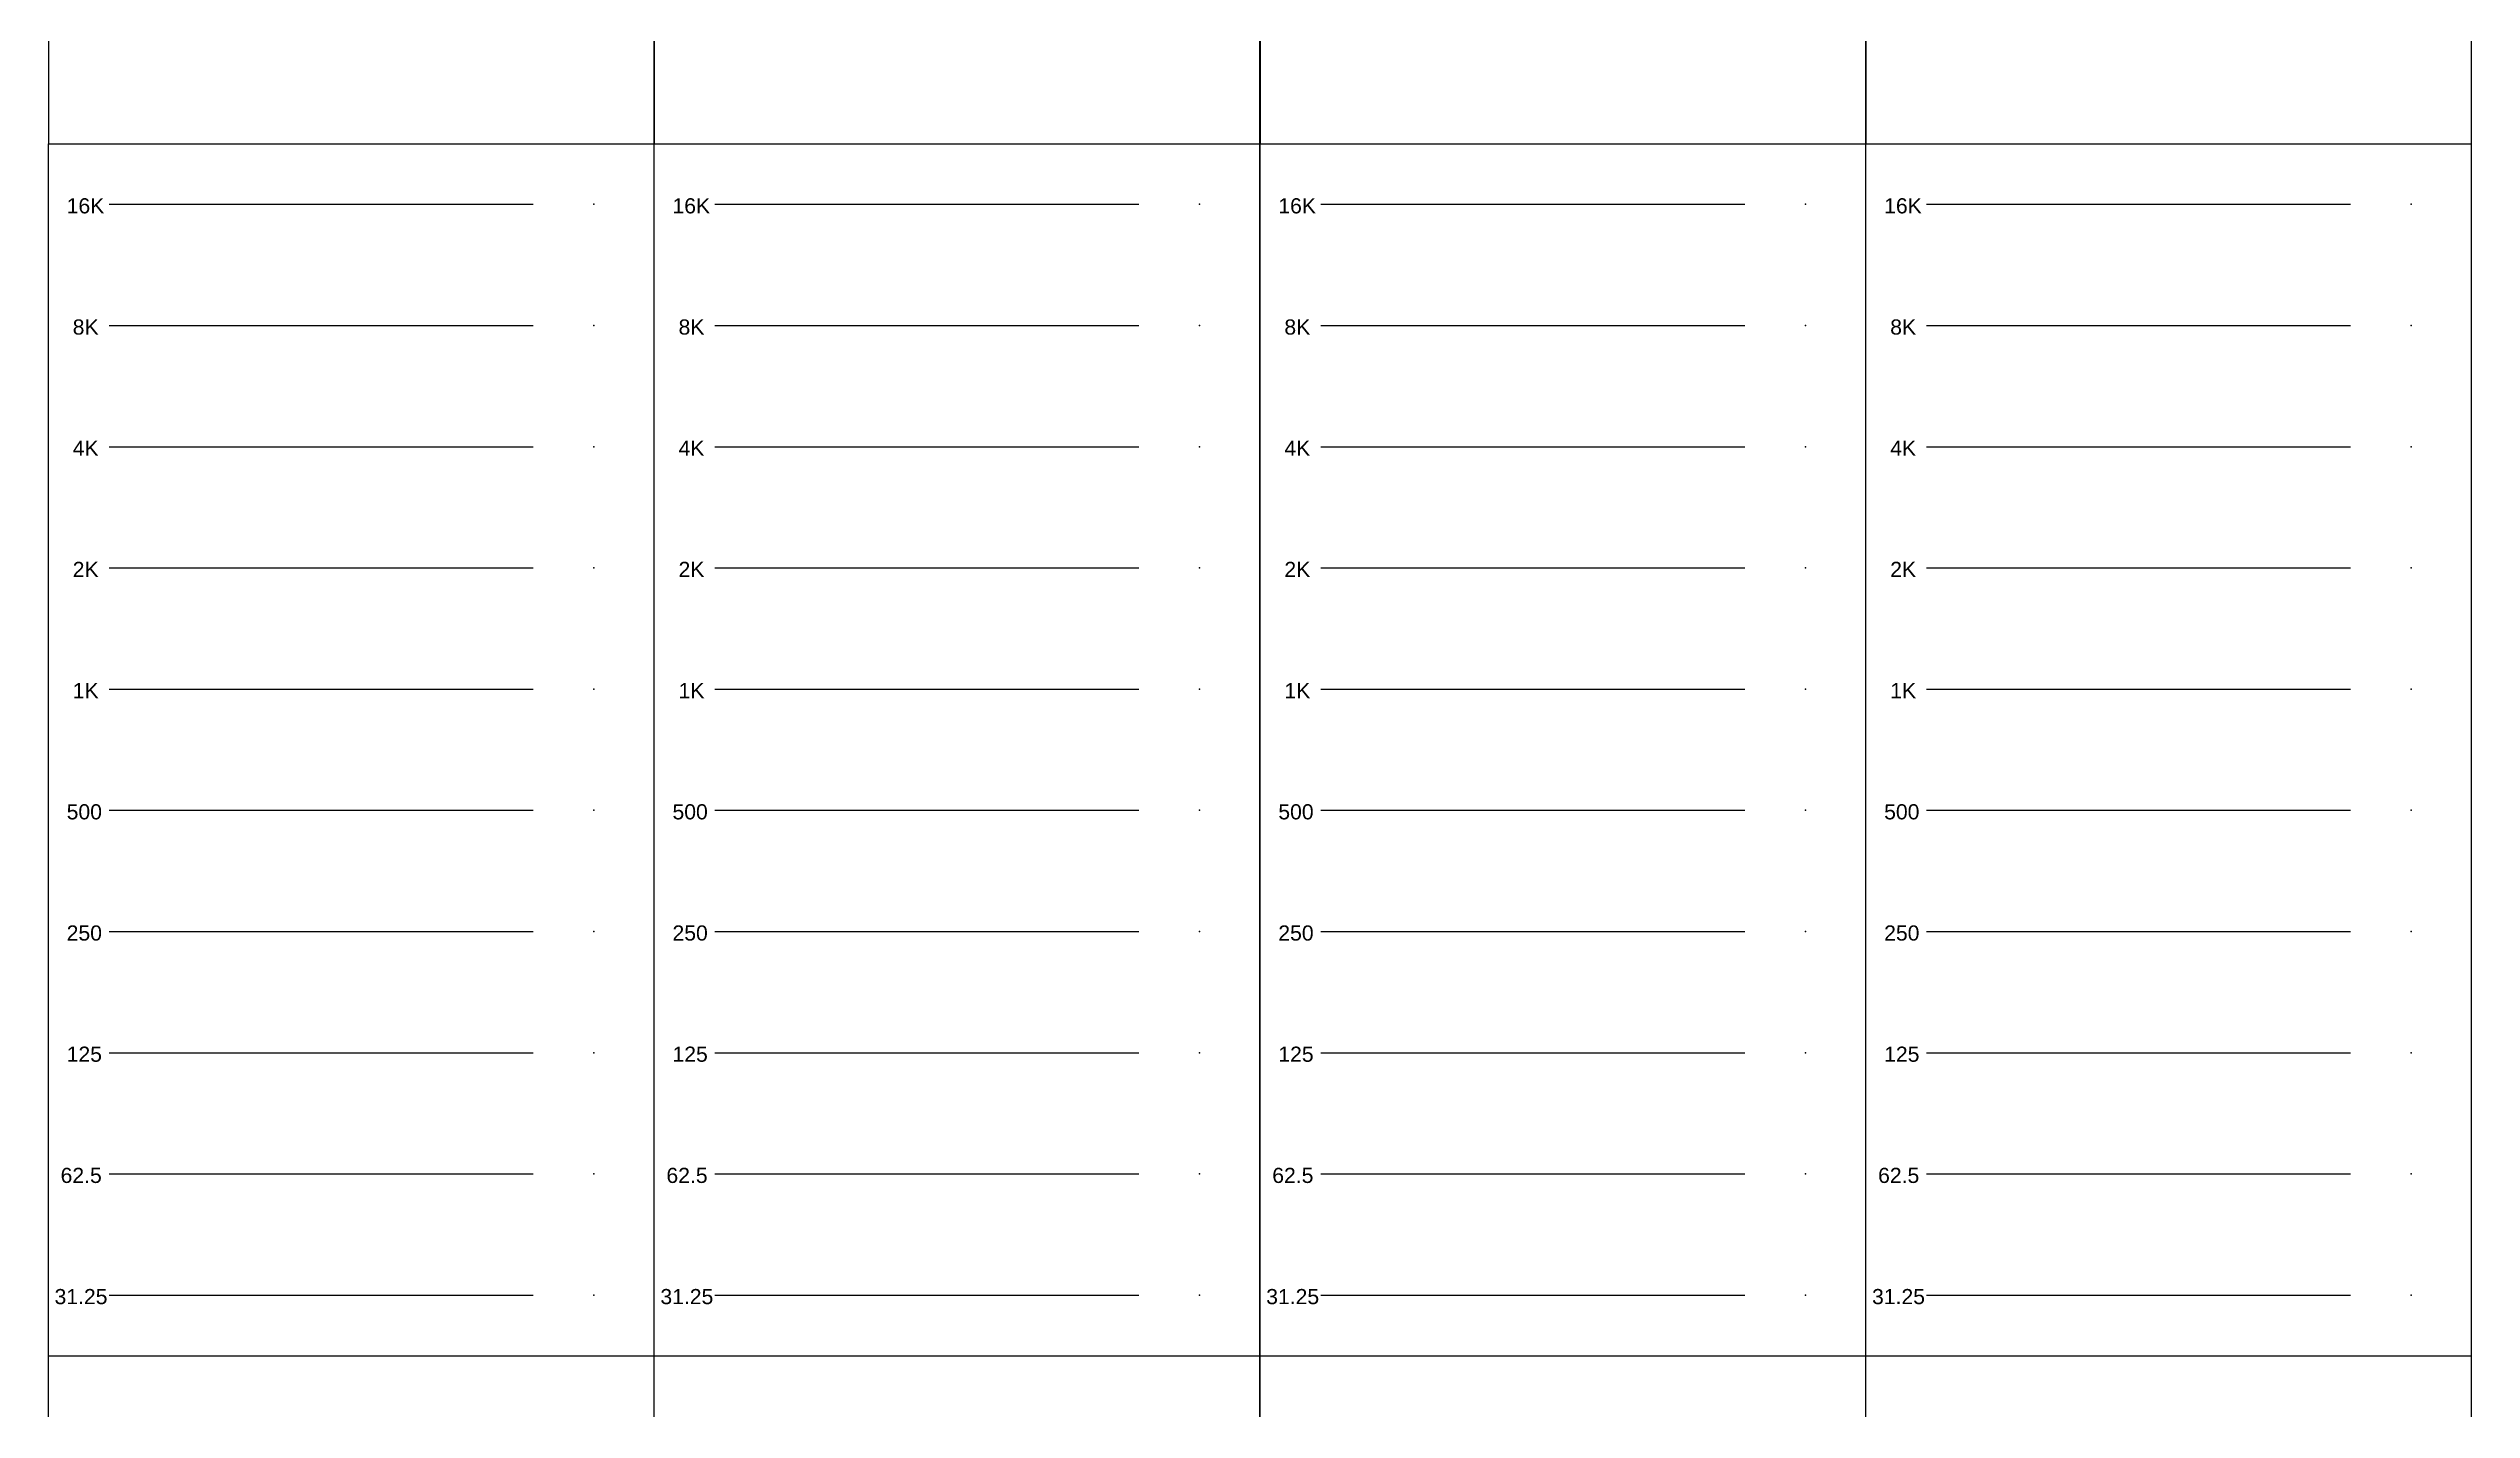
# Model space of a CAD drawing. Header units: inches. Extents: x 0 to 1600, y -1400 to 2600.
# Drawn here: x 400.3 to 800.2, y -9.9 to 214.7 of the extents above; entities that cross this region are included whole.
import ezdxf

# ---------------------------------------------------------------- set-up
doc = ezdxf.new("R2010")
doc.units = ezdxf.units.IN
doc.header["$MEASUREMENT"] = 0
doc.layers.get('0').update_dxf_attribs({"lineweight": 25, "true_color": 0xffffff})
doc.styles.add('textstyle549', font='')
doc.styles.add('textstyle552', font='')
doc.styles.add('textstyle554', font='')
doc.styles.add('textstyle555', font='')
doc.styles.add('textstyle565', font='')
doc.styles.add('textstyle568', font='')
doc.styles.add('textstyle570', font='')
doc.styles.add('textstyle571', font='')
doc.styles.add('textstyle581', font='')
doc.styles.add('textstyle584', font='')
doc.styles.add('textstyle586', font='')
doc.styles.add('textstyle587', font='')
doc.styles.add('textstyle597', font='')
doc.styles.add('textstyle600', font='')
doc.styles.add('textstyle602', font='')
doc.styles.add('textstyle603', font='')
doc.styles.add('textstyle613', font='')
doc.styles.add('textstyle616', font='')
doc.styles.add('textstyle618', font='')
doc.styles.add('textstyle619', font='')
doc.styles.add('textstyle628', font='')
doc.styles.add('textstyle631', font='')
doc.styles.add('textstyle633', font='')
doc.styles.add('textstyle634', font='')
doc.styles.add('textstyle645', font='')
doc.styles.add('textstyle648', font='')
doc.styles.add('textstyle650', font='')
doc.styles.add('textstyle651', font='')
doc.styles.add('textstyle661', font='')
doc.styles.add('textstyle664', font='')
doc.styles.add('textstyle666', font='')
doc.styles.add('textstyle667', font='')
doc.styles.add('textstyle677', font='')
doc.styles.add('textstyle680', font='')
doc.styles.add('textstyle682', font='')
doc.styles.add('textstyle683', font='')
doc.styles.add('textstyle693', font='')
doc.styles.add('textstyle696', font='')
doc.styles.add('textstyle698', font='')
doc.styles.add('textstyle699', font='')
doc.styles.get('textstyle549').set_extended_font_data('Liberation Sans')
doc.styles.get('textstyle552').set_extended_font_data('Liberation Sans')
doc.styles.get('textstyle554').set_extended_font_data('Liberation Sans')
doc.styles.get('textstyle555').set_extended_font_data('Liberation Sans')
doc.styles.get('textstyle565').set_extended_font_data('Liberation Sans')
doc.styles.get('textstyle568').set_extended_font_data('Liberation Sans')
doc.styles.get('textstyle570').set_extended_font_data('Liberation Sans')
doc.styles.get('textstyle571').set_extended_font_data('Liberation Sans')
doc.styles.get('textstyle581').set_extended_font_data('Liberation Sans')
doc.styles.get('textstyle584').set_extended_font_data('Liberation Sans')
doc.styles.get('textstyle586').set_extended_font_data('Liberation Sans')
doc.styles.get('textstyle587').set_extended_font_data('Liberation Sans')
doc.styles.get('textstyle597').set_extended_font_data('Liberation Sans')
doc.styles.get('textstyle600').set_extended_font_data('Liberation Sans')
doc.styles.get('textstyle602').set_extended_font_data('Liberation Sans')
doc.styles.get('textstyle603').set_extended_font_data('Liberation Sans')
doc.styles.get('textstyle613').set_extended_font_data('Liberation Sans')
doc.styles.get('textstyle616').set_extended_font_data('Liberation Sans')
doc.styles.get('textstyle618').set_extended_font_data('Liberation Sans')
doc.styles.get('textstyle619').set_extended_font_data('Liberation Sans')
doc.styles.get('textstyle628').set_extended_font_data('Liberation Sans')
doc.styles.get('textstyle631').set_extended_font_data('Liberation Sans')
doc.styles.get('textstyle633').set_extended_font_data('Liberation Sans')
doc.styles.get('textstyle634').set_extended_font_data('Liberation Sans')
doc.styles.get('textstyle645').set_extended_font_data('Liberation Sans')
doc.styles.get('textstyle648').set_extended_font_data('Liberation Sans')
doc.styles.get('textstyle650').set_extended_font_data('Liberation Sans')
doc.styles.get('textstyle651').set_extended_font_data('Liberation Sans')
doc.styles.get('textstyle661').set_extended_font_data('Liberation Sans')
doc.styles.get('textstyle664').set_extended_font_data('Liberation Sans')
doc.styles.get('textstyle666').set_extended_font_data('Liberation Sans')
doc.styles.get('textstyle667').set_extended_font_data('Liberation Sans')
doc.styles.get('textstyle677').set_extended_font_data('Liberation Sans')
doc.styles.get('textstyle680').set_extended_font_data('Liberation Sans')
doc.styles.get('textstyle682').set_extended_font_data('Liberation Sans')
doc.styles.get('textstyle683').set_extended_font_data('Liberation Sans')
doc.styles.get('textstyle693').set_extended_font_data('Liberation Sans')
doc.styles.get('textstyle696').set_extended_font_data('Liberation Sans')
doc.styles.get('textstyle698').set_extended_font_data('Liberation Sans')
doc.styles.get('textstyle699').set_extended_font_data('Liberation Sans')

msp = doc.modelspace()

# ---------------------------------------------------------------- linework, layer by layer
for p, q in [((500.22, -1400), (500.22, 1200)), ((600.22, -1400), (600.22, 1200)), ((700.22, -1400), (700.22, 1200)), ((800.22, -1400), (800.22, 1200)), ((400.26, 378.97), (400.26, 198.97)), ((500.26, 378.97), (500.26, 198.97)), ((600.26, 378.97), (600.26, 198.97)), ((700.26, 378.97), (700.26, 198.97)), ((400.26, -1.03), (400.26, 198.97)), ((400.26, 198.97), (450.26, 198.97)), ((450.26, 198.97), (500.22, 198.97)), ((500.26, -1.03), (500.26, 198.97)), ((500.26, 198.97), (550.26, 198.97)), ((550.26, 198.97), (600.22, 198.97)), ((600.26, -1.03), (600.26, 198.97)), ((600.26, 198.97), (650.26, 198.97)), ((650.26, 198.97), (700.22, 198.97)), ((700.26, -1.03), (700.26, 198.97)), ((700.26, 198.97), (750.26, 198.97)), ((750.26, 198.97), (800.22, 198.97)), ((410.26, 188.97), (440.26, 188.97)), ((440.26, 188.97), (480.26, 188.97)), ((510.26, 188.97), (540.26, 188.97)), ((540.26, 188.97), (580.26, 188.97)), ((610.26, 188.97), (640.26, 188.97)), ((640.26, 188.97), (680.26, 188.97)), ((710.26, 188.97), (740.26, 188.97)), ((740.26, 188.97), (780.26, 188.97)), ((410.26, 168.97), (440.26, 168.97)), ((440.26, 168.97), (480.26, 168.97)), ((510.26, 168.97), (540.26, 168.97)), ((540.26, 168.97), (580.26, 168.97)), ((610.26, 168.97), (640.26, 168.97)), ((640.26, 168.97), (680.26, 168.97)), ((710.26, 168.97), (740.26, 168.97)), ((740.26, 168.97), (780.26, 168.97)), ((410.26, 148.97), (440.26, 148.97)), ((440.26, 148.97), (480.26, 148.97)), ((510.26, 148.97), (540.26, 148.97)), ((540.26, 148.97), (580.26, 148.97)), ((610.26, 148.97), (640.26, 148.97)), ((640.26, 148.97), (680.26, 148.97)), ((710.26, 148.97), (740.26, 148.97)), ((740.26, 148.97), (780.26, 148.97)), ((410.26, 128.97), (440.26, 128.97)), ((440.26, 128.97), (480.26, 128.97)), ((510.26, 128.97), (540.26, 128.97)), ((540.26, 128.97), (580.26, 128.97)), ((610.26, 128.97), (640.26, 128.97)), ((640.26, 128.97), (680.26, 128.97)), ((710.26, 128.97), (740.26, 128.97)), ((740.26, 128.97), (780.26, 128.97)), ((410.26, 108.97), (440.26, 108.97)), ((440.26, 108.97), (480.26, 108.97)), ((510.26, 108.97), (540.26, 108.97)), ((540.26, 108.97), (580.26, 108.97)), ((610.26, 108.97), (640.26, 108.97)), ((640.26, 108.97), (680.26, 108.97)), ((710.26, 108.97), (740.26, 108.97)), ((740.26, 108.97), (780.26, 108.97)), ((410.26, 88.97), (440.26, 88.97)), ((440.26, 88.97), (480.26, 88.97)), ((510.26, 88.97), (540.26, 88.97)), ((540.26, 88.97), (580.26, 88.97)), ((610.26, 88.97), (640.26, 88.97)), ((640.26, 88.97), (680.26, 88.97)), ((710.26, 88.97), (740.26, 88.97)), ((740.26, 88.97), (780.26, 88.97)), ((410.26, 68.97), (440.26, 68.97)), ((440.26, 68.97), (480.26, 68.97)), ((510.26, 68.97), (540.26, 68.97)), ((540.26, 68.97), (580.26, 68.97)), ((610.26, 68.97), (640.26, 68.97)), ((640.26, 68.97), (680.26, 68.97)), ((710.26, 68.97), (740.26, 68.97)), ((740.26, 68.97), (780.26, 68.97)), ((410.26, 48.97), (440.26, 48.97)), ((440.26, 48.97), (480.26, 48.97)), ((510.26, 48.97), (540.26, 48.97)), ((540.26, 48.97), (580.26, 48.97)), ((610.26, 48.97), (640.26, 48.97)), ((640.26, 48.97), (680.26, 48.97)), ((710.26, 48.97), (740.26, 48.97)), ((740.26, 48.97), (780.26, 48.97)), ((410.26, 28.97), (440.26, 28.97)), ((440.26, 28.97), (480.26, 28.97)), ((510.26, 28.97), (540.26, 28.97)), ((540.26, 28.97), (580.26, 28.97)), ((610.26, 28.97), (640.26, 28.97)), ((640.26, 28.97), (680.26, 28.97)), ((710.26, 28.97), (740.26, 28.97)), ((740.26, 28.97), (780.26, 28.97)), ((410.26, 8.97), (440.26, 8.97)), ((440.26, 8.97), (480.26, 8.97)), ((510.26, 8.97), (540.26, 8.97)), ((540.26, 8.97), (580.26, 8.97)), ((610.26, 8.97), (640.26, 8.97)), ((640.26, 8.97), (680.26, 8.97)), ((710.26, 8.97), (740.26, 8.97)), ((740.26, 8.97), (780.26, 8.97)), ((400.26, -81.03), (400.26, -1.03)), ((400.26, -1.03), (450.26, -1.03)), ((400.26, -1.03), (450.26, -1.03)), ((450.26, -1.03), (450.26, -1.03)), ((450.26, -1.03), (500.22, -1.03)), ((500.26, -81.03), (500.26, -1.03)), ((500.26, -1.03), (550.26, -1.03)), ((500.26, -1.03), (550.26, -1.03)), ((550.26, -1.03), (550.26, -1.03)), ((550.26, -1.03), (600.22, -1.03)), ((600.26, -81.03), (600.26, -1.03)), ((600.26, -1.03), (650.26, -1.03)), ((600.26, -1.03), (650.26, -1.03)), ((650.26, -1.03), (650.26, -1.03)), ((650.26, -1.03), (700.22, -1.03)), ((700.26, -81.03), (700.26, -1.03)), ((700.26, -1.03), (750.26, -1.03)), ((700.26, -1.03), (750.26, -1.03)), ((750.26, -1.03), (750.26, -1.03)), ((750.26, -1.03), (800.22, -1.03))]:
    msp.add_line(p, q)
for p in [(490.26, 188.97), (590.26, 188.97), (690.26, 188.97), (790.26, 188.97), (490.26, 168.97), (590.26, 168.97), (690.26, 168.97), (790.26, 168.97), (490.26, 148.97), (590.26, 148.97), (690.26, 148.97), (790.26, 148.97), (490.26, 128.97), (590.26, 128.97), (690.26, 128.97), (790.26, 128.97), (490.26, 108.97), (590.26, 108.97), (690.26, 108.97), (790.26, 108.97), (490.26, 88.97), (590.26, 88.97), (690.26, 88.97), (790.26, 88.97), (490.26, 68.97), (590.26, 68.97), (690.26, 68.97), (790.26, 68.97), (490.26, 48.97), (590.26, 48.97), (690.26, 48.97), (790.26, 48.97), (490.26, 28.97), (590.26, 28.97), (690.26, 28.97), (790.26, 28.97), (490.26, 8.97), (590.26, 8.97), (690.26, 8.97), (790.26, 8.97)]:
    msp.add_point(p)

# ---------------------------------------------------------------- texts
at = {"char_height": 1, "attachment_point": 1}
for s, insert, style in [('\\C7;\\H2.5;16K', (403.26, 189.97), 'textstyle631'), ('\\C7;\\H2.5;16K', (503.26, 189.97), 'textstyle634'), ('\\C7;\\H2.5;16K', (603.26, 189.97), 'textstyle633'), ('\\C7;\\H2.5;16K', (703.26, 189.97), 'textstyle628'), ('\\C7;\\H2.5;8K', (404.26, 169.97), 'textstyle664'), ('\\C7;\\H2.5;8K', (504.26, 169.97), 'textstyle667'), ('\\C7;\\H2.5;8K', (604.26, 169.97), 'textstyle666'), ('\\C7;\\H2.5;8K', (704.26, 169.97), 'textstyle661'), ('\\C7;\\H2.5;4K', (404.26, 149.97), 'textstyle648'), ('\\C7;\\H2.5;4K', (504.26, 149.97), 'textstyle651'), ('\\C7;\\H2.5;4K', (604.26, 149.97), 'textstyle650'), ('\\C7;\\H2.5;4K', (704.26, 149.97), 'textstyle645'), ('\\C7;\\H2.5;2K', (404.26, 129.97), 'textstyle696'), ('\\C7;\\H2.5;2K', (504.26, 129.97), 'textstyle699'), ('\\C7;\\H2.5;2K', (604.26, 129.97), 'textstyle698'), ('\\C7;\\H2.5;2K', (704.26, 129.97), 'textstyle693'), ('\\C7;\\H2.5;1K', (404.26, 109.97), 'textstyle680'), ('\\C7;\\H2.5;1K', (504.26, 109.97), 'textstyle683'), ('\\C7;\\H2.5;1K', (604.26, 109.97), 'textstyle682'), ('\\C7;\\H2.5;1K', (704.26, 109.97), 'textstyle677'), ('\\C7;\\H2.5;500', (403.26, 89.97), 'textstyle568'), ('\\C7;\\H2.5;500', (503.26, 89.97), 'textstyle571'), ('\\C7;\\H2.5;500', (603.26, 89.97), 'textstyle570'), ('\\C7;\\H2.5;500', (703.26, 89.97), 'textstyle565'), ('\\C7;\\H2.5;250', (403.26, 69.97), 'textstyle552'), ('\\C7;\\H2.5;250', (503.26, 69.97), 'textstyle555'), ('\\C7;\\H2.5;250', (603.26, 69.97), 'textstyle554'), ('\\C7;\\H2.5;250', (703.26, 69.97), 'textstyle549'), ('\\C7;\\H2.5;125', (403.26, 49.97), 'textstyle600'), ('\\C7;\\H2.5;125', (503.26, 49.97), 'textstyle603'), ('\\C7;\\H2.5;125', (603.26, 49.97), 'textstyle602'), ('\\C7;\\H2.5;125', (703.26, 49.97), 'textstyle597'), ('\\C7;\\H2.5;62.5', (402.26, 29.97), 'textstyle584'), ('\\C7;\\H2.5;62.5', (502.26, 29.97), 'textstyle587'), ('\\C7;\\H2.5;62.5', (602.26, 29.97), 'textstyle586'), ('\\C7;\\H2.5;62.5', (702.26, 29.97), 'textstyle581'), ('\\C7;\\H2.5;31.25', (401.26, 9.97), 'textstyle616'), ('\\C7;\\H2.5;31.25', (501.26, 9.97), 'textstyle619'), ('\\C7;\\H2.5;31.25', (601.26, 9.97), 'textstyle618'), ('\\C7;\\H2.5;31.25', (701.26, 9.97), 'textstyle613')]:
    msp.add_mtext(s, dxfattribs=dict(at, insert=insert, style=style))

doc.saveas('drawing.dxf')
